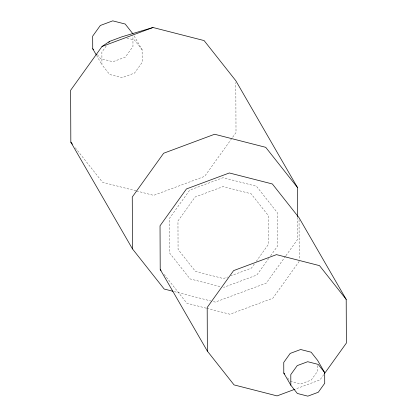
<?xml version="1.0" encoding="UTF-8"?>
<svg xmlns="http://www.w3.org/2000/svg" width="417" height="417" viewBox="0 0 417 417"><rect width="100%" height="100%" fill="white"/><g stroke="black" fill="none" stroke-linecap="round" stroke-linejoin="round"><path stroke-width="0.31" stroke-dasharray="2.08 1.56" d="M106.257 45.99L101.889 52.083L101.941 64.718L109.666 74.492L122.113 77.677L134.529 73.053L142.176 62.383L142.124 49.753L133.237 34.361M254.37 263.987L251.378 268.157L230.737 275.846M256.241 261.376L268.574 244.164L268.459 215.745L251.086 193.754L223.085 186.592L195.151 196.996L177.955 220.989L178.069 249.413L195.448 271.399L223.449 278.561L227.698 276.977M268.757 258.378L256.82 275.038L223.481 287.454M270.623 255.777L277.336 246.405L277.201 212.488L256.465 186.248L223.048 177.699L189.714 190.116L169.193 218.753L169.328 252.666L190.063 278.91L220.332 286.646M285.546 256.21L266.265 283.117L215.287 302.101L211.497 301.137M285.921 255.678L297.644 239.327L297.556 217.283M299.218 261.391L272.812 298.249L229.908 314.225L206.842 308.33M323.738 374.654L319.964 379.918L295.189 389.144M126.93 38.067L134.399 39.975L142.124 49.753M135.984 190.835L102.546 182.281L74.445 146.721M136.614 190.996L153.654 195.349L204.632 176.365L236.012 132.575L235.813 82.649M174.275 291.613L210.866 300.975M206.222 308.168L186.894 303.227L164.189 274.49M290.305 381.274L300.787 383.953L311.249 380.059L317.686 371.073L317.66 364.187M97.37 54.643L100.461 58.552L112.908 61.737L125.324 57.113L132.971 46.443L132.929 35.706M287.626 377.88L289.919 380.789M96.541 55.372L101.941 64.718M299.052 219.696L299.213 259.437"/><path stroke-width="0.63" d="M297.556 216.632L297.436 187.457L235.803 80.705L204.09 40.574L152.987 27.501L121.952 36.79L109.53 41.419L102.009 46.49L70.629 90.28L70.833 142.15L132.465 248.897L164.178 289.033L173.013 291.29M108.806 42.435L109.53 41.419M324.489 373.601L346.371 343.066L346.199 299.411L299.046 217.742L272.358 183.965L229.345 172.966L186.441 188.943L160.034 225.8L160.206 269.45L207.358 351.124L234.052 384.901L277.06 395.9L294.584 389.374M102.009 46.49L152.987 27.501M297.436 187.457L265.723 147.321L214.619 134.253L163.641 153.242L132.262 197.032L132.465 248.897M346.199 299.411L319.511 265.639L276.502 254.636L233.598 270.617L207.186 307.47L207.358 351.124M132.919 33.808L125.194 24.035L112.746 20.85L100.33 25.473L92.683 36.143L92.736 48.779L96.228 54.825M92.736 48.779L93.507 49.753M324.687 372.626L318.181 364.39L307.694 361.711L297.232 365.605L290.795 374.591L290.837 385.235L297.347 393.471L307.829 396.15L318.291 392.256L324.728 383.27L324.687 372.626L317.645 360.429L311.139 352.198L300.652 349.514L290.19 353.413L283.753 362.394L283.795 373.038L290.837 385.235M283.795 373.038L284.561 374.007M70.833 142.15L72.438 144.178M160.206 269.45L161.004 270.461"/></g></svg>
